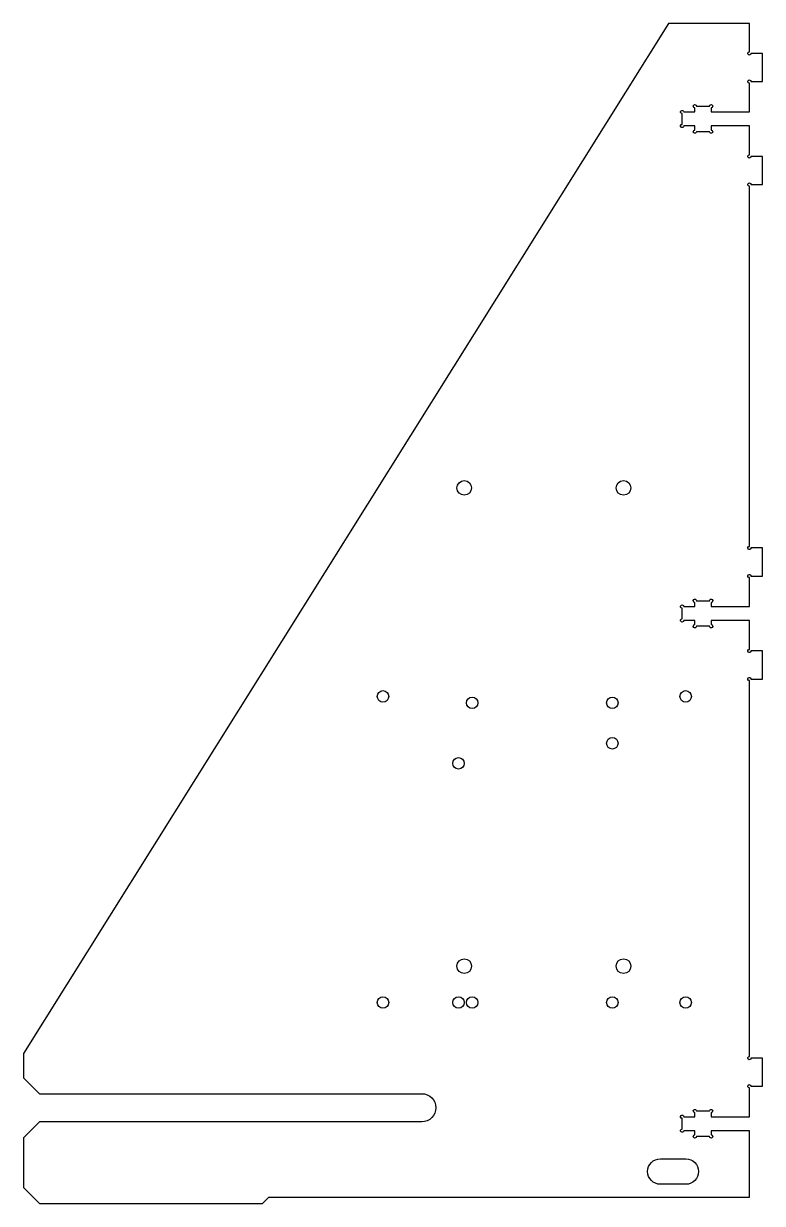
# Model space of a CAD drawing. Header units: millimetres. Extents: x 24 to 256, y 31 to 401.
import ezdxf

# ---------------------------------------------------------------- set-up
doc = ezdxf.new("R2010")
doc.units = ezdxf.units.MM

msp = doc.modelspace()

# ---------------------------------------------------------------- linework, layer by layer
for points in [[(235.08, 366.63, -2.414214), (234.58, 367.13), (234.58, 368.43), (231.08, 368.43, -2.414214), (230.58, 368.93), (230.58, 372.33, -2.414214), (231.08, 372.83), (234.58, 372.83), (234.58, 374.13, -2.414214), (235.08, 374.63), (239.18, 374.63, -2.414214), (239.68, 374.13), (239.68, 372.83), (251.68, 372.83), (251.68, 381.88, -2.414214), (252.18, 382.38), (255.78, 382.38), (255.78, 391.18), (252.18, 391.18, -2.414214), (251.68, 391.68), (251.68, 400.54), (226.28, 400.54), (23.88, 77.54), (23.88, 69.94), (28.88, 64.94), (148.88, 64.94, -1), (148.88, 56.14), (28.88, 56.14), (23.88, 51.14), (23.88, 35.54), (28.88, 30.54), (98.88, 30.54), (100.88, 32.54), (251.68, 32.54), (251.68, 53.33), (239.68, 53.33), (239.68, 52.03, -2.414214), (239.18, 51.53), (235.08, 51.53, -2.414214), (234.58, 52.03), (234.58, 53.33), (231.08, 53.33, -2.414214), (230.58, 53.83), (230.58, 57.23, -2.414214), (231.08, 57.73), (234.58, 57.73), (234.58, 59.03, -2.414214), (235.08, 59.53), (239.18, 59.53, -2.414214), (239.68, 59.03), (239.68, 57.73), (251.68, 57.73), (251.68, 66.79, -2.414214), (252.18, 67.29), (255.78, 67.29), (255.78, 76.09), (252.18, 76.09, -2.414214), (251.68, 76.59), (251.68, 194.49, -2.414214), (252.18, 194.99), (255.78, 194.99), (255.78, 203.79), (252.18, 203.79, -2.414214), (251.68, 204.29), (251.68, 213.34), (239.68, 213.34), (239.68, 212.04, -2.414214), (239.18, 211.54), (235.08, 211.54, -2.414214), (234.58, 212.04), (234.58, 213.34), (231.08, 213.34, -2.414214), (230.58, 213.84), (230.58, 217.24, -2.414214), (231.08, 217.74), (234.58, 217.74), (234.58, 219.04, -2.414214), (235.08, 219.54), (239.18, 219.54, -2.414214), (239.68, 219.04), (239.68, 217.74), (251.68, 217.74), (251.68, 226.79, -2.414214), (252.18, 227.29), (255.78, 227.29), (255.78, 236.09), (252.18, 236.09, -2.414214), (251.68, 236.59), (251.68, 349.58, -2.414214), (252.18, 350.08), (255.78, 350.08), (255.78, 358.88), (252.18, 358.88, -2.414214), (251.68, 359.38), (251.68, 368.43), (239.68, 368.43), (239.68, 367.13, -2.414214), (239.18, 366.63)], [(223.75, 36.54, -0.999965), (223.75, 44.54), (231.74, 44.54, -1), (231.74, 36.54)]]:
    msp.add_lwpolyline(points, format="xyb", close=True)
for centre, radius in [((162.18, 254.94), 2.3), ((212.18, 254.94), 2.3), ((136.68, 189.54), 1.8), ((164.68, 187.54), 1.8), ((208.68, 187.54), 1.8), ((231.68, 189.54), 1.8), ((208.68, 174.84), 1.8), ((160.38, 168.54), 1.8), ((162.18, 104.94), 2.3), ((212.18, 104.94), 2.3), ((136.68, 93.54), 1.8), ((160.38, 93.54), 1.8), ((164.68, 93.54), 1.8), ((208.68, 93.54), 1.8), ((231.68, 93.54), 1.8)]:
    msp.add_circle(centre, radius)

doc.saveas('drawing.dxf')
